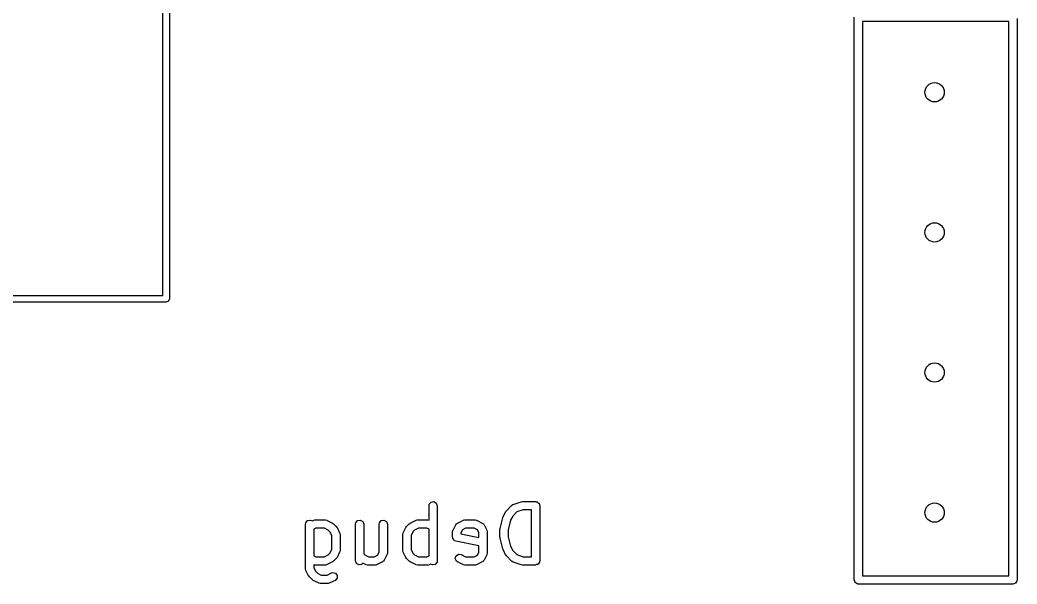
# Model space of a CAD drawing. Extents: x 0.03 to 2.76, y -2.35 to -0.04.
# Drawn here: x 1.985 to 2.697, y -1.951 to -1.548 of the extents above; entities that cross this region are included whole.
import ezdxf

# ---------------------------------------------------------------- set-up
doc = ezdxf.new("R2010")
doc.units = 0
doc.header["$MEASUREMENT"] = 0
doc.layers.add('BLACK', color=7, linetype='CONTINUOUS')

msp = doc.modelspace()

# ---------------------------------------------------------------- linework, layer by layer
at = {"layer": 'BLACK', "linetype": 'CONTINUOUS'}
for p, q in [((2.08701, -1.74508), (2.08701, -0.84429)), ((2.09173, -0.84193), (2.09173, -1.74744)), ((2.58051, -1.94803), (2.58051, -1.54646)), ((2.58642, -1.54941), (2.58642, -1.94508)), ((2.69075, -1.54941), (2.58642, -1.54941)), ((2.69075, -1.94508), (2.69075, -1.54941)), ((2.69665, -1.54733), (2.69665, -1.94803)), ((0.73347, -1.74508), (2.08701, -1.74508)), ((2.08937, -1.7498), (1.68819, -1.7498)), ((2.09104, -1.74911), (2.08937, -1.7498)), ((2.09173, -1.74744), (2.09104, -1.74911)), ((2.27717, -1.89406), (2.27846, -1.89251)), ((2.27846, -1.89251), (2.28045, -1.89216)), ((2.28045, -1.89216), (2.2822, -1.89317)), ((2.33712, -1.89415), (2.34275, -1.89227)), ((2.34275, -1.89227), (2.34362, -1.89214)), ((2.34362, -1.89214), (2.34368, -1.89212)), ((2.34368, -1.89212), (2.35306, -1.89212)), ((2.35306, -1.89212), (2.35344, -1.89219)), ((2.35344, -1.89219), (2.35357, -1.89216)), ((2.35357, -1.89216), (2.35368, -1.89223)), ((2.35368, -1.89223), (2.35407, -1.8923)), ((2.35407, -1.8923), (2.35465, -1.89279)), ((2.35465, -1.89279), (2.35532, -1.89317)), ((2.27699, -1.89507), (2.27717, -1.89406)), ((2.27699, -1.90538), (2.27699, -1.89507)), ((2.2822, -1.89317), (2.28289, -1.89507)), ((2.28289, -1.89507), (2.28289, -1.93444)), ((2.32979, -1.90312), (2.33167, -1.89938)), ((2.33167, -1.89938), (2.33219, -1.89867)), ((2.33219, -1.89867), (2.33222, -1.89861)), ((2.33222, -1.89861), (2.33597, -1.89486)), ((2.33597, -1.89486), (2.33681, -1.89427)), ((2.33965, -1.89953), (2.33673, -1.90244)), ((2.33681, -1.89427), (2.33699, -1.89425)), ((2.33699, -1.89425), (2.33712, -1.89415)), ((2.34416, -1.89802), (2.33965, -1.89953)), ((2.3501, -1.89802), (2.34416, -1.89802)), ((2.3501, -1.93149), (2.3501, -1.89802)), ((2.35532, -1.89317), (2.35541, -1.89342)), ((2.35541, -1.89342), (2.35561, -1.8936)), ((2.35561, -1.8936), (2.35575, -1.89435)), ((2.35575, -1.89435), (2.35601, -1.89507)), ((2.35601, -1.89507), (2.35601, -1.93444)), ((2.18905, -1.90719), (2.19035, -1.90564)), ((2.19035, -1.90564), (2.19234, -1.90529)), ((2.19234, -1.90529), (2.19348, -1.90594)), ((2.19348, -1.90594), (2.19426, -1.90555)), ((2.19426, -1.90555), (2.19524, -1.90526)), ((2.19524, -1.90526), (2.19541, -1.9053)), ((2.19541, -1.9053), (2.19558, -1.90524)), ((2.19558, -1.90524), (2.20307, -1.90524)), ((2.20307, -1.90524), (2.20408, -1.90542)), ((2.20408, -1.90542), (2.20422, -1.90553)), ((2.20422, -1.90553), (2.2044, -1.90555)), ((2.2044, -1.90555), (2.20814, -1.90743)), ((2.22467, -1.90719), (2.22597, -1.90564)), ((2.22597, -1.90564), (2.22796, -1.90529)), ((2.22796, -1.90529), (2.22971, -1.9063)), ((2.22971, -1.9063), (2.2304, -1.90819)), ((2.24154, -1.90719), (2.24284, -1.90564)), ((2.24284, -1.90564), (2.24483, -1.90529)), ((2.24483, -1.90529), (2.24658, -1.9063)), ((2.24658, -1.9063), (2.24727, -1.90819)), ((2.26362, -1.90743), (2.26737, -1.90555)), ((2.26737, -1.90555), (2.26835, -1.90526)), ((2.26835, -1.90526), (2.26853, -1.9053)), ((2.26853, -1.9053), (2.26869, -1.90524)), ((2.26869, -1.90524), (2.27619, -1.90524)), ((2.27619, -1.90524), (2.27699, -1.90538)), ((2.29737, -1.90743), (2.30112, -1.90555)), ((2.30112, -1.90555), (2.3021, -1.90526)), ((2.3021, -1.90526), (2.30227, -1.9053)), ((2.30227, -1.9053), (2.30244, -1.90524)), ((2.30244, -1.90524), (2.30994, -1.90524)), ((2.30994, -1.90524), (2.31095, -1.90542)), ((2.31095, -1.90542), (2.31108, -1.90553)), ((2.31108, -1.90553), (2.31126, -1.90555)), ((2.31126, -1.90555), (2.31501, -1.90743)), ((2.32769, -1.91123), (2.32957, -1.90373)), ((2.32957, -1.90373), (2.32978, -1.90326)), ((2.32978, -1.90326), (2.32979, -1.90312)), ((2.33522, -1.90548), (2.33351, -1.91231)), ((2.33673, -1.90244), (2.33522, -1.90548)), ((2.18887, -1.90819), (2.18905, -1.90719)), ((2.18887, -1.94007), (2.18887, -1.90819)), ((2.19627, -1.91115), (2.19478, -1.91189)), ((2.19478, -1.91189), (2.19478, -1.93074)), ((2.20238, -1.91115), (2.19627, -1.91115)), ((2.20507, -1.9125), (2.20238, -1.91115)), ((2.20627, -1.91369), (2.20507, -1.9125)), ((2.20762, -1.91639), (2.20627, -1.91369)), ((2.20814, -1.90743), (2.20885, -1.90795)), ((2.20885, -1.90795), (2.20891, -1.90798)), ((2.20891, -1.90798), (2.21079, -1.90986)), ((2.21079, -1.90986), (2.21129, -1.91058)), ((2.21129, -1.91058), (2.21134, -1.91062)), ((2.21134, -1.91062), (2.21321, -1.91437)), ((2.22449, -1.90819), (2.22467, -1.90719)), ((2.22449, -1.93444), (2.22449, -1.90819)), ((2.2304, -1.90819), (2.2304, -1.92947)), ((2.24137, -1.90819), (2.24154, -1.90719)), ((2.24137, -1.92812), (2.24137, -1.90819)), ((2.24727, -1.90819), (2.24727, -1.92882)), ((2.25855, -1.91437), (2.26043, -1.91062)), ((2.26043, -1.91062), (2.26095, -1.90991)), ((2.26095, -1.90991), (2.26098, -1.90986)), ((2.26098, -1.90986), (2.26285, -1.90798)), ((2.26285, -1.90798), (2.26358, -1.90748)), ((2.26358, -1.90748), (2.26362, -1.90743)), ((2.26549, -1.91369), (2.26415, -1.91639)), ((2.26669, -1.9125), (2.26549, -1.91369)), ((2.26939, -1.91115), (2.26669, -1.9125)), ((2.27549, -1.91115), (2.26939, -1.91115)), ((2.27699, -1.91189), (2.27549, -1.91115)), ((2.27699, -1.93074), (2.27699, -1.91189)), ((2.29386, -1.91382), (2.29404, -1.91281)), ((2.29386, -1.91757), (2.29386, -1.91382)), ((2.29404, -1.91281), (2.29415, -1.91267)), ((2.29415, -1.91267), (2.29417, -1.9125)), ((2.29417, -1.9125), (2.29605, -1.90875)), ((2.29605, -1.90875), (2.29666, -1.90793)), ((2.29666, -1.90793), (2.29706, -1.90775)), ((2.29706, -1.90775), (2.29737, -1.90743)), ((2.30089, -1.91227), (2.29977, -1.91452)), ((2.30313, -1.91115), (2.30089, -1.91227)), ((2.30924, -1.91115), (2.30313, -1.91115)), ((2.31148, -1.91227), (2.30924, -1.91115)), ((2.31261, -1.91452), (2.31148, -1.91227)), ((2.31501, -1.90743), (2.31583, -1.90804)), ((2.31583, -1.90804), (2.31601, -1.90845)), ((2.31601, -1.90845), (2.31633, -1.90875)), ((2.31633, -1.90875), (2.3182, -1.9125)), ((2.3182, -1.9125), (2.31849, -1.91348)), ((2.31849, -1.91348), (2.31845, -1.91365)), ((2.31845, -1.91365), (2.31851, -1.91382)), ((2.31851, -1.91382), (2.31851, -1.92882)), ((2.32761, -1.91194), (2.32771, -1.91136)), ((2.32761, -1.91757), (2.32761, -1.91194)), ((2.32771, -1.91136), (2.32769, -1.91123)), ((2.33351, -1.91231), (2.33351, -1.91721)), ((2.20762, -1.92625), (2.20762, -1.91639)), ((2.21321, -1.91437), (2.21351, -1.91536)), ((2.21351, -1.91536), (2.21347, -1.91553)), ((2.21347, -1.91553), (2.21353, -1.91569)), ((2.21353, -1.91569), (2.21353, -1.92694)), ((2.25824, -1.91569), (2.25842, -1.91468)), ((2.25824, -1.92694), (2.25824, -1.91569)), ((2.25842, -1.91468), (2.25853, -1.91455)), ((2.25853, -1.91455), (2.25855, -1.91437)), ((2.26415, -1.91639), (2.26415, -1.92625)), ((2.29403, -1.91803), (2.29386, -1.91757)), ((2.29402, -1.91851), (2.29403, -1.91803)), ((2.29436, -1.91895), (2.29402, -1.91851)), ((2.29455, -1.91947), (2.29436, -1.91895)), ((2.29497, -1.91971), (2.29455, -1.91947)), ((2.29528, -1.92009), (2.29497, -1.91971)), ((2.29623, -1.92046), (2.29528, -1.92009)), ((2.31261, -1.92374), (2.29623, -1.92046)), ((2.29977, -1.91452), (2.29977, -1.91515)), ((2.29977, -1.91515), (2.31261, -1.91772)), ((2.31261, -1.91772), (2.31261, -1.91452)), ((2.32765, -1.9177), (2.32761, -1.91757)), ((2.32769, -1.91828), (2.32765, -1.9177)), ((2.32957, -1.92578), (2.32769, -1.91828)), ((2.33351, -1.91721), (2.33522, -1.92404)), ((2.20627, -1.92894), (2.20762, -1.92625)), ((2.21321, -1.92826), (2.21134, -1.93201)), ((2.21323, -1.92809), (2.21321, -1.92826)), ((2.21335, -1.92795), (2.21323, -1.92809)), ((2.21353, -1.92694), (2.21335, -1.92795)), ((2.24024, -1.93037), (2.24137, -1.92812)), ((2.2583, -1.92711), (2.25824, -1.92694)), ((2.25826, -1.92728), (2.2583, -1.92711)), ((2.25855, -1.92826), (2.25826, -1.92728)), ((2.26043, -1.93201), (2.25855, -1.92826)), ((2.26415, -1.92625), (2.26549, -1.92894)), ((2.31148, -1.93037), (2.31261, -1.92812)), ((2.31261, -1.92812), (2.31261, -1.92374)), ((2.32965, -1.9259), (2.32957, -1.92578)), ((2.32979, -1.92639), (2.32965, -1.9259)), ((2.33167, -1.93014), (2.32979, -1.92639)), ((2.33522, -1.92404), (2.33673, -1.92707)), ((2.33673, -1.92707), (2.33965, -1.92999)), ((2.19478, -1.93074), (2.19627, -1.93149)), ((2.19627, -1.93149), (2.20238, -1.93149)), ((2.20238, -1.93149), (2.20507, -1.93014)), ((2.20814, -1.93521), (2.2044, -1.93708)), ((2.20507, -1.93014), (2.20627, -1.92894)), ((2.20819, -1.93516), (2.20814, -1.93521)), ((2.20891, -1.93465), (2.20819, -1.93516)), ((2.21079, -1.93278), (2.20891, -1.93465)), ((2.21081, -1.93272), (2.21079, -1.93278)), ((2.21134, -1.93201), (2.21081, -1.93272)), ((2.22518, -1.93634), (2.22449, -1.93444)), ((2.2304, -1.92947), (2.23107, -1.93014)), ((2.23107, -1.93014), (2.23377, -1.93149)), ((2.23377, -1.93149), (2.238, -1.93149)), ((2.238, -1.93149), (2.24024, -1.93037)), ((2.24377, -1.93521), (2.24002, -1.93708)), ((2.24407, -1.93489), (2.24377, -1.93521)), ((2.24447, -1.93471), (2.24407, -1.93489)), ((2.24509, -1.93389), (2.24447, -1.93471)), ((2.24696, -1.93014), (2.24509, -1.93389)), ((2.24698, -1.92996), (2.24696, -1.93014)), ((2.24709, -1.92983), (2.24698, -1.92996)), ((2.24727, -1.92882), (2.24709, -1.92983)), ((2.26047, -1.93206), (2.26043, -1.93201)), ((2.26098, -1.93278), (2.26047, -1.93206)), ((2.26285, -1.93465), (2.26098, -1.93278)), ((2.26291, -1.93468), (2.26285, -1.93465)), ((2.26362, -1.93521), (2.26291, -1.93468)), ((2.26737, -1.93708), (2.26362, -1.93521)), ((2.26549, -1.92894), (2.26669, -1.93014)), ((2.26669, -1.93014), (2.26939, -1.93149)), ((2.26939, -1.93149), (2.27549, -1.93149)), ((2.27549, -1.93149), (2.27699, -1.93074)), ((2.28271, -1.93545), (2.28142, -1.937)), ((2.28289, -1.93444), (2.28271, -1.93545)), ((2.29574, -1.93274), (2.29632, -1.93081)), ((2.29654, -1.9346), (2.29574, -1.93274)), ((2.29632, -1.93081), (2.298, -1.92969)), ((2.29737, -1.93521), (2.29654, -1.9346)), ((2.30112, -1.93708), (2.29737, -1.93521)), ((2.298, -1.92969), (2.30001, -1.92993)), ((2.30001, -1.92993), (2.30313, -1.93149)), ((2.30313, -1.93149), (2.30924, -1.93149)), ((2.30924, -1.93149), (2.31148, -1.93037)), ((2.31501, -1.93521), (2.31126, -1.93708)), ((2.31531, -1.93489), (2.31501, -1.93521)), ((2.31572, -1.93471), (2.31531, -1.93489)), ((2.31633, -1.93389), (2.31572, -1.93471)), ((2.3182, -1.93014), (2.31633, -1.93389)), ((2.31822, -1.92996), (2.3182, -1.93014)), ((2.31834, -1.92983), (2.31822, -1.92996)), ((2.31851, -1.92882), (2.31834, -1.92983)), ((2.33171, -1.93018), (2.33167, -1.93014)), ((2.33222, -1.93091), (2.33171, -1.93018)), ((2.33597, -1.93465), (2.33222, -1.93091)), ((2.33613, -1.93473), (2.33597, -1.93465)), ((2.33622, -1.93488), (2.33613, -1.93473)), ((2.33712, -1.93537), (2.33622, -1.93488)), ((2.34275, -1.93724), (2.33712, -1.93537)), ((2.33965, -1.92999), (2.34416, -1.93149)), ((2.34416, -1.93149), (2.3501, -1.93149)), ((2.35583, -1.93545), (2.35534, -1.93604)), ((2.3559, -1.93507), (2.35583, -1.93545)), ((2.35596, -1.93495), (2.3559, -1.93507)), ((2.35601, -1.93444), (2.35594, -1.93483)), ((2.35594, -1.93483), (2.35596, -1.93495)), ((2.18893, -1.94023), (2.18887, -1.94007)), ((2.18889, -1.9404), (2.18893, -1.94023)), ((2.18918, -1.94139), (2.18889, -1.9404)), ((2.19106, -1.94514), (2.18918, -1.94139)), ((2.19558, -1.93739), (2.19478, -1.93725)), ((2.19478, -1.93725), (2.19478, -1.93937)), ((2.19478, -1.93937), (2.19613, -1.94207)), ((2.20307, -1.93739), (2.19558, -1.93739)), ((2.19613, -1.94207), (2.19732, -1.94326)), ((2.20324, -1.93733), (2.20307, -1.93739)), ((2.20341, -1.93738), (2.20324, -1.93733)), ((2.2044, -1.93708), (2.20341, -1.93738)), ((2.22693, -1.93735), (2.22518, -1.93634)), ((2.22892, -1.937), (2.22693, -1.93735)), ((2.22971, -1.93606), (2.22892, -1.937)), ((2.23175, -1.93708), (2.22971, -1.93606)), ((2.23193, -1.9371), (2.23175, -1.93708)), ((2.23206, -1.93722), (2.23193, -1.9371)), ((2.23307, -1.93739), (2.23206, -1.93722)), ((2.2387, -1.93739), (2.23307, -1.93739)), ((2.23886, -1.93733), (2.2387, -1.93739)), ((2.23903, -1.93738), (2.23886, -1.93733)), ((2.24002, -1.93708), (2.23903, -1.93738)), ((2.26755, -1.9371), (2.26737, -1.93708)), ((2.26768, -1.93722), (2.26755, -1.9371)), ((2.26869, -1.93739), (2.26768, -1.93722)), ((2.27619, -1.93739), (2.26869, -1.93739)), ((2.27636, -1.93733), (2.27619, -1.93739)), ((2.27653, -1.93738), (2.27636, -1.93733)), ((2.27751, -1.93708), (2.27653, -1.93738)), ((2.27829, -1.93669), (2.27751, -1.93708)), ((2.27943, -1.93735), (2.27829, -1.93669)), ((2.28142, -1.937), (2.27943, -1.93735)), ((2.30129, -1.9371), (2.30112, -1.93708)), ((2.30143, -1.93722), (2.30129, -1.9371)), ((2.30244, -1.93739), (2.30143, -1.93722)), ((2.30994, -1.93739), (2.30244, -1.93739)), ((2.3101, -1.93733), (2.30994, -1.93739)), ((2.31027, -1.93738), (2.3101, -1.93733)), ((2.31126, -1.93708), (2.31027, -1.93738)), ((2.34281, -1.93724), (2.34275, -1.93724)), ((2.34368, -1.93739), (2.34281, -1.93724)), ((2.35306, -1.93739), (2.34368, -1.93739)), ((2.35378, -1.93713), (2.35306, -1.93739)), ((2.35453, -1.937), (2.35378, -1.93713)), ((2.3547, -1.93679), (2.35453, -1.937)), ((2.35495, -1.9367), (2.3547, -1.93679)), ((2.35534, -1.93604), (2.35495, -1.9367)), ((2.19111, -1.94518), (2.19106, -1.94514)), ((2.19161, -1.9459), (2.19111, -1.94518)), ((2.19349, -1.94778), (2.19161, -1.9459)), ((2.19355, -1.94781), (2.19349, -1.94778)), ((2.19426, -1.94833), (2.19355, -1.94781)), ((2.198, -1.95021), (2.19426, -1.94833)), ((2.19732, -1.94326), (2.20002, -1.94461)), ((2.20002, -1.94461), (2.20425, -1.94461)), ((2.20425, -1.94461), (2.20738, -1.94305)), ((2.21002, -1.94833), (2.20627, -1.95021)), ((2.20738, -1.94305), (2.20836, -1.94276)), ((2.20836, -1.94276), (2.21033, -1.94323)), ((2.21141, -1.94686), (2.21002, -1.94833)), ((2.21033, -1.94323), (2.21153, -1.94485)), ((2.21153, -1.94485), (2.21141, -1.94686)), ((2.58077, -1.94875), (2.58051, -1.94803)), ((2.58091, -1.94951), (2.58077, -1.94875)), ((2.58111, -1.94968), (2.58091, -1.94951)), ((2.5812, -1.94993), (2.58111, -1.94968)), ((2.58642, -1.94508), (2.69075, -1.94508)), ((2.69598, -1.94963), (2.6956, -1.95029)), ((2.69648, -1.94904), (2.69598, -1.94963)), ((2.69654, -1.94866), (2.69648, -1.94904)), ((2.69661, -1.94854), (2.69654, -1.94866)), ((2.69665, -1.94803), (2.69659, -1.94842)), ((2.69659, -1.94842), (2.69661, -1.94854)), ((2.19818, -1.95023), (2.198, -1.95021)), ((2.19832, -1.95034), (2.19818, -1.95023)), ((2.19933, -1.95052), (2.19832, -1.95034)), ((2.20495, -1.95052), (2.19933, -1.95052)), ((2.20512, -1.95046), (2.20495, -1.95052)), ((2.20529, -1.9505), (2.20512, -1.95046)), ((2.20627, -1.95021), (2.20529, -1.9505)), ((2.58187, -1.95031), (2.5812, -1.94993)), ((2.58245, -1.95081), (2.58187, -1.95031)), ((2.58284, -1.95087), (2.58245, -1.95081)), ((2.58295, -1.95094), (2.58284, -1.95087)), ((2.58308, -1.95092), (2.58295, -1.95094)), ((2.58346, -1.95098), (2.58308, -1.95092)), ((2.6937, -1.95098), (2.58346, -1.95098)), ((2.69442, -1.95072), (2.6937, -1.95098)), ((2.69518, -1.95059), (2.69442, -1.95072)), ((2.69535, -1.95038), (2.69518, -1.95059)), ((2.6956, -1.95029), (2.69535, -1.95038))]:
    msp.add_line(p, q, dxfattribs=at)
at = {"layer": 'BLACK'}
for centre in [(2.6378, -1.6), (2.6378, -1.7), (2.6378, -1.8), (2.6378, -1.9)]:
    msp.add_circle(centre, 0.00689, dxfattribs=at)

doc.saveas('drawing.dxf')
